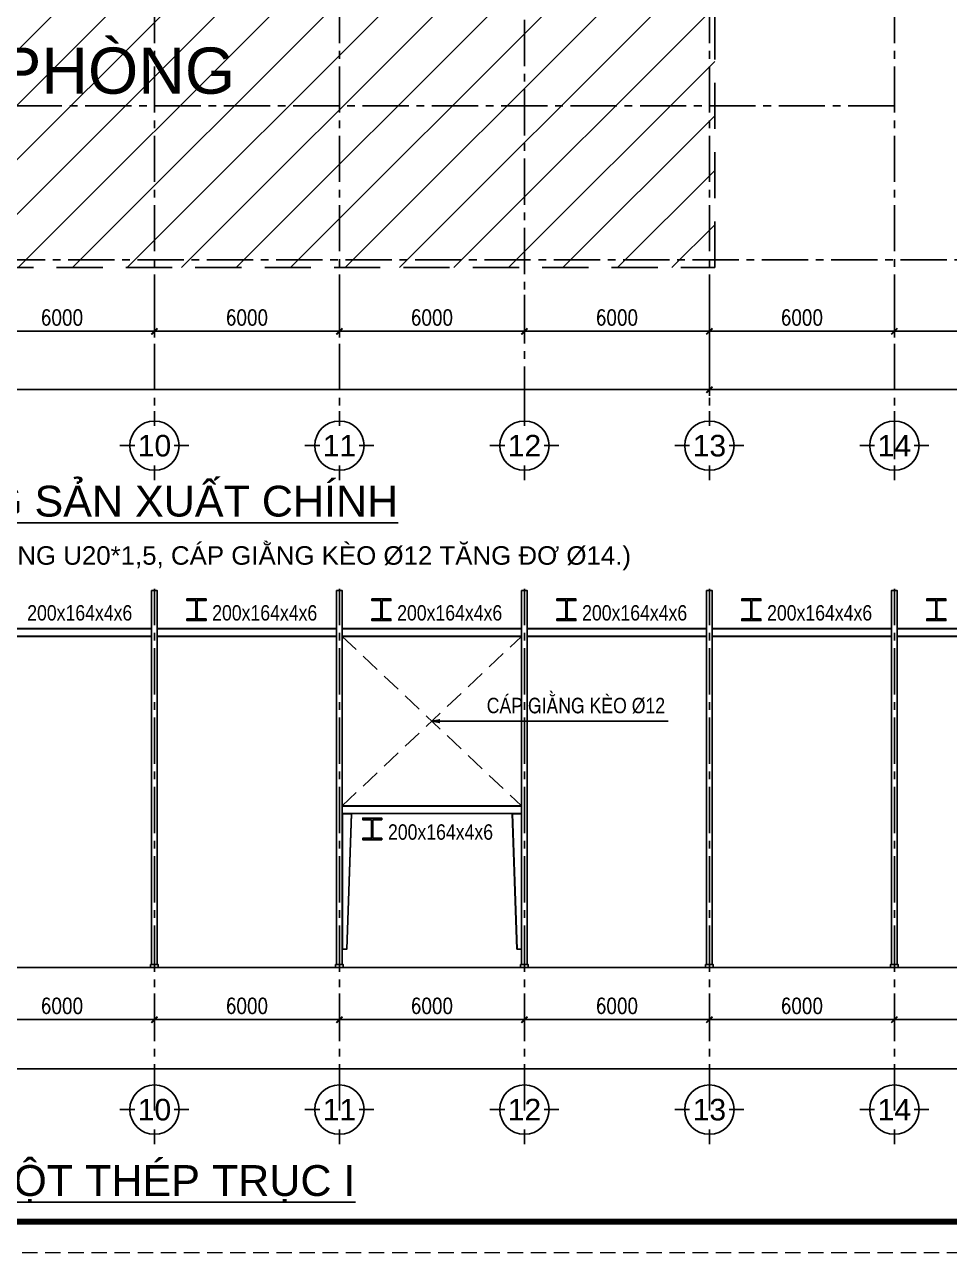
# Model space of a CAD drawing. Header units: inches. Extents: x 651127 to 1529722, y 768575 to 1021311.
# Drawn here: x 906651 to 936651, y 772141 to 811985 of the extents above; entities that cross this region are included whole.
import ezdxf
from ezdxf.enums import TextEntityAlignment as Align

# ---------------------------------------------------------------- set-up
doc = ezdxf.new("R2010")
doc.units = ezdxf.units.IN
doc.header["$LTSCALE"] = 1000
doc.header["$MEASUREMENT"] = 0
for name, pattern in [('CENTER2', [1.125, 0.75, -0.125, 0.125, -0.125]), ('HIDDEN', [0.375, 0.25, -0.125]), ('HIDDEN2', [0.1875, 0.125, -0.0625])]:
    doc.linetypes.add(name, pattern=pattern)
doc.layers.get('DEFPOINTS').update_dxf_attribs({"color": 8, "lineweight": 9})
for name, color, linetype in [('DWGshare.com_1', 7, 'Continuous'), ('DWGshare.com_10', 7, 'Continuous'), ('DWGshare.com_12', 51, 'Continuous'), ('DWGshare.com_2', 147, 'Continuous'), ('DWGshare.com_3', 7, 'Continuous'), ('DWGshare.com_4', 8, 'CENTER2'), ('DWGshare.com_5', 143, 'HIDDEN2'), ('DWGshare.com_6', 40, 'Continuous'), ('DWGshare.com_7', 1, 'Continuous'), ('DWGshare.com_9', 8, 'Continuous')]:
    doc.layers.add(name, color=color, linetype=linetype)
doc.layers.add('DWGshare.com_23', color=147, linetype='Continuous', lineweight=0)
doc.styles.add('DWGshare.com_1', font='VHELVCN.TTF')
doc.styles.add('DWGshare.com_2', font='VHELVEB.TTF')
doc.styles.add('DWGshare.com_3', font='VHELVEB.TTF')
doc.styles.add('DWGshare.com_4', font='romans.shx', dxfattribs={"width": 0.8})
doc.dimstyles.new('DWGshare.com_4', dxfattribs={"dimscale": 100, "dimtxt": 2.5, "dimasz": 2, "dimexe": 1, "dimexo": 1.5, "dimgap": 1, "dimtad": 1, "dimdec": 0, "dimlfac": 0.5, "dimzin": 0, "dimdsep": 46, "dimtxsty": 'DWGshare.com_4', "dimblk": 'DWGshare.com_6', "dimcen": 1.5, "dimdle": 1, "dimclrd": 256, "dimclre": 256, "dimclrt": 7, "dimadec": 0, "dimazin": 0, "dimtfac": 1, "dimtdec": 0, "dimtix": 1, "dimtmove": 2, "dimatfit": 3, "dimldrblk": 'DWGshare.com_6', "dimfxl": 1, "dimtolj": 1, "dimtzin": 0, "dimarcsym": 0})
doc.dimstyles.new('DWGshare.com_5', dxfattribs={"dimscale": 200, "dimtxt": 2.5, "dimasz": 1, "dimexe": 1, "dimexo": 1.5, "dimgap": 1, "dimtad": 1, "dimdec": 0, "dimzin": 0, "dimdsep": 46, "dimtxsty": 'DWGshare.com_4', "dimblk": 'DWGshare.com_1', "dimcen": 1.5, "dimdle": 1, "dimclrd": 256, "dimclre": 256, "dimclrt": 7, "dimadec": 0, "dimazin": 0, "dimtfac": 1, "dimtdec": 0, "dimtix": 1, "dimtmove": 2, "dimatfit": 3, "dimfxl": 1, "dimtolj": 1, "dimtzin": 0, "dimarcsym": 0})

# ---------------------------------------------------------------- blocks, each defined once
blk = doc.blocks.new('DWGshare.com_2')
for p, q in [((0, 320), (0, 560)), ((-320, 0), (-560, 0)), ((320, 0), (560, 0)), ((0, -320), (0, -560))]:
    blk.add_line(p, q)
blk.add_circle((0, 0), 400)
at = {"linetype": 'Continuous', "style": 'DWGshare.com_2'}
blk.add_attdef('2', text='', height=350, dxfattribs=at).set_placement((0, 0), align=Align.MIDDLE_CENTER)
blk = doc.blocks.new('DWGshare.com_1')
at = {"color": 0, "linetype": 'ByBlock', "const_width": 0.3}
blk.add_lwpolyline([(-0.5, -0.5), (0.5, 0.5)], dxfattribs=at)
blk = doc.blocks.new('*D208')
at = {"layer": 'DEFPOINTS', "color": 0, "transparency": 16777216}
for p in [(880864, 804099), (928864, 804099), (928864, 800138)]:
    blk.add_point(p, dxfattribs=at)
at = {"layer": 'DWGshare.com_23', "lineweight": -2, "transparency": 16777216}
for p, q in [((880864, 803799), (880864, 799938)), ((928864, 803799), (928864, 799938)), ((880664, 800138), (929064, 800138))]:
    blk.add_line(p, q, dxfattribs=at)
at = {"layer": 'DWGshare.com_23', "lineweight": -2, "transparency": 16777216, "xscale": 200, "yscale": 200, "zscale": 200, "rotation": 180}
blk.add_blockref('DWGshare.com_1', (880864, 800138), dxfattribs=at)
at = {"layer": 'DWGshare.com_23', "lineweight": -2, "transparency": 16777216, "xscale": 200, "yscale": 200, "zscale": 200}
blk.add_blockref('DWGshare.com_1', (928864, 800138), dxfattribs=at)
at = {"layer": 'DWGshare.com_23', "color": 7, "transparency": 16777216, "insert": (904864, 800588), "char_height": 500, "attachment_point": 5, "style": 'DWGshare.com_4'}
blk.add_mtext('\\A1;48000', dxfattribs=at)
blk = doc.blocks.new('*D213')
at = {"layer": 'DEFPOINTS', "color": 0, "transparency": 16777216}
for p in [(922864, 803519), (928864, 803463), (922864, 802031)]:
    blk.add_point(p, dxfattribs=at)
at = {"layer": 'DWGshare.com_23', "lineweight": -2, "transparency": 16777216}
for p, q in [((922864, 803219), (922864, 801831)), ((928864, 803163), (928864, 801831)), ((929064, 802031), (922664, 802031))]:
    blk.add_line(p, q, dxfattribs=at)
at = {"layer": 'DWGshare.com_23', "lineweight": -2, "transparency": 16777216, "xscale": 200, "yscale": 200, "zscale": 200, "rotation": 180}
blk.add_blockref('DWGshare.com_1', (922864, 802031), dxfattribs=at)
at = {"layer": 'DWGshare.com_23', "lineweight": -2, "transparency": 16777216, "xscale": 200, "yscale": 200, "zscale": 200}
blk.add_blockref('DWGshare.com_1', (928864, 802031), dxfattribs=at)
at = {"layer": 'DWGshare.com_23', "color": 7, "transparency": 16777216, "insert": (925864, 802481), "char_height": 500, "attachment_point": 5, "style": 'DWGshare.com_4'}
blk.add_mtext('\\A1;6000', dxfattribs=at)
blk = doc.blocks.new('*D214')
at = {"layer": 'DEFPOINTS', "color": 0, "transparency": 16777216}
for p in [(916864, 803463), (922864, 803519), (922864, 802031)]:
    blk.add_point(p, dxfattribs=at)
at = {"layer": 'DWGshare.com_23', "lineweight": -2, "transparency": 16777216}
for p, q in [((916864, 803163), (916864, 801831)), ((922864, 803219), (922864, 801831)), ((916664, 802031), (923064, 802031))]:
    blk.add_line(p, q, dxfattribs=at)
at = {"layer": 'DWGshare.com_23', "lineweight": -2, "transparency": 16777216, "xscale": 200, "yscale": 200, "zscale": 200, "rotation": 180}
blk.add_blockref('DWGshare.com_1', (916864, 802031), dxfattribs=at)
at = {"layer": 'DWGshare.com_23', "lineweight": -2, "transparency": 16777216, "xscale": 200, "yscale": 200, "zscale": 200}
blk.add_blockref('DWGshare.com_1', (922864, 802031), dxfattribs=at)
at = {"layer": 'DWGshare.com_23', "color": 7, "transparency": 16777216, "insert": (919864, 802481), "char_height": 500, "attachment_point": 5, "style": 'DWGshare.com_4'}
blk.add_mtext('\\A1;6000', dxfattribs=at)
blk = doc.blocks.new('*D215')
at = {"layer": 'DEFPOINTS', "color": 0, "transparency": 16777216}
for p in [(904864, 803463), (910864, 803519), (910864, 802031)]:
    blk.add_point(p, dxfattribs=at)
at = {"layer": 'DWGshare.com_23', "lineweight": -2, "transparency": 16777216}
for p, q in [((904864, 803163), (904864, 801831)), ((910864, 803219), (910864, 801831)), ((904664, 802031), (911064, 802031))]:
    blk.add_line(p, q, dxfattribs=at)
at = {"layer": 'DWGshare.com_23', "lineweight": -2, "transparency": 16777216, "xscale": 200, "yscale": 200, "zscale": 200, "rotation": 180}
blk.add_blockref('DWGshare.com_1', (904864, 802031), dxfattribs=at)
at = {"layer": 'DWGshare.com_23', "lineweight": -2, "transparency": 16777216, "xscale": 200, "yscale": 200, "zscale": 200}
blk.add_blockref('DWGshare.com_1', (910864, 802031), dxfattribs=at)
at = {"layer": 'DWGshare.com_23', "color": 7, "transparency": 16777216, "insert": (907864, 802481), "char_height": 500, "attachment_point": 5, "style": 'DWGshare.com_4'}
blk.add_mtext('\\A1;6000', dxfattribs=at)
blk = doc.blocks.new('*D216')
at = {"layer": 'DEFPOINTS', "color": 0, "transparency": 16777216}
for p in [(910864, 803519), (916864, 803463), (910864, 802031)]:
    blk.add_point(p, dxfattribs=at)
at = {"layer": 'DWGshare.com_23', "lineweight": -2, "transparency": 16777216}
for p, q in [((910864, 803219), (910864, 801831)), ((916864, 803163), (916864, 801831)), ((917064, 802031), (910664, 802031))]:
    blk.add_line(p, q, dxfattribs=at)
at = {"layer": 'DWGshare.com_23', "lineweight": -2, "transparency": 16777216, "xscale": 200, "yscale": 200, "zscale": 200, "rotation": 180}
blk.add_blockref('DWGshare.com_1', (910864, 802031), dxfattribs=at)
at = {"layer": 'DWGshare.com_23', "lineweight": -2, "transparency": 16777216, "xscale": 200, "yscale": 200, "zscale": 200}
blk.add_blockref('DWGshare.com_1', (916864, 802031), dxfattribs=at)
at = {"layer": 'DWGshare.com_23', "color": 7, "transparency": 16777216, "insert": (913864, 802481), "char_height": 500, "attachment_point": 5, "style": 'DWGshare.com_4'}
blk.add_mtext('\\A1;6000', dxfattribs=at)
blk = doc.blocks.new('*D226')
at = {"layer": 'DEFPOINTS', "color": 0, "transparency": 16777216}
for p in [(928864, 803463), (934864, 803519), (934864, 802031)]:
    blk.add_point(p, dxfattribs=at)
at = {"layer": 'DWGshare.com_23', "lineweight": -2, "transparency": 16777216}
for p, q in [((928864, 803163), (928864, 801831)), ((934864, 803219), (934864, 801831)), ((928664, 802031), (935064, 802031))]:
    blk.add_line(p, q, dxfattribs=at)
at = {"layer": 'DWGshare.com_23', "lineweight": -2, "transparency": 16777216, "xscale": 200, "yscale": 200, "zscale": 200, "rotation": 180}
blk.add_blockref('DWGshare.com_1', (928864, 802031), dxfattribs=at)
at = {"layer": 'DWGshare.com_23', "lineweight": -2, "transparency": 16777216, "xscale": 200, "yscale": 200, "zscale": 200}
blk.add_blockref('DWGshare.com_1', (934864, 802031), dxfattribs=at)
at = {"layer": 'DWGshare.com_23', "color": 7, "transparency": 16777216, "insert": (931864, 802481), "char_height": 500, "attachment_point": 5, "style": 'DWGshare.com_4'}
blk.add_mtext('\\A1;6000', dxfattribs=at)
blk = doc.blocks.new('*D227')
at = {"layer": 'DEFPOINTS', "color": 0, "transparency": 16777216}
for p in [(934864, 803519), (940864, 803463), (934864, 802031)]:
    blk.add_point(p, dxfattribs=at)
at = {"layer": 'DWGshare.com_23', "lineweight": -2, "transparency": 16777216}
for p, q in [((934864, 803219), (934864, 801831)), ((940864, 803163), (940864, 801831)), ((941064, 802031), (934664, 802031))]:
    blk.add_line(p, q, dxfattribs=at)
at = {"layer": 'DWGshare.com_23', "lineweight": -2, "transparency": 16777216, "xscale": 200, "yscale": 200, "zscale": 200, "rotation": 180}
blk.add_blockref('DWGshare.com_1', (934864, 802031), dxfattribs=at)
at = {"layer": 'DWGshare.com_23', "lineweight": -2, "transparency": 16777216, "xscale": 200, "yscale": 200, "zscale": 200}
blk.add_blockref('DWGshare.com_1', (940864, 802031), dxfattribs=at)
at = {"layer": 'DWGshare.com_23', "color": 7, "transparency": 16777216, "insert": (937864, 802481), "char_height": 500, "attachment_point": 5, "style": 'DWGshare.com_4'}
blk.add_mtext('\\A1;6000', dxfattribs=at)
blk = doc.blocks.new('*D230')
at = {"layer": 'DEFPOINTS', "color": 0, "transparency": 16777216}
for p in [(928864, 804099), (952864, 804099), (952864, 800138)]:
    blk.add_point(p, dxfattribs=at)
at = {"layer": 'DWGshare.com_23', "lineweight": -2, "transparency": 16777216}
for p, q in [((928864, 803799), (928864, 799938)), ((952864, 803799), (952864, 799938)), ((928664, 800138), (953064, 800138))]:
    blk.add_line(p, q, dxfattribs=at)
at = {"layer": 'DWGshare.com_23', "lineweight": -2, "transparency": 16777216, "xscale": 200, "yscale": 200, "zscale": 200, "rotation": 180}
blk.add_blockref('DWGshare.com_1', (928864, 800138), dxfattribs=at)
at = {"layer": 'DWGshare.com_23', "lineweight": -2, "transparency": 16777216, "xscale": 200, "yscale": 200, "zscale": 200}
blk.add_blockref('DWGshare.com_1', (952864, 800138), dxfattribs=at)
at = {"layer": 'DWGshare.com_23', "color": 7, "transparency": 16777216, "insert": (940864, 800588), "char_height": 500, "attachment_point": 5, "style": 'DWGshare.com_4'}
blk.add_mtext('\\A1;24000', dxfattribs=at)
blk = doc.blocks.new('*D850')
at = {"layer": 'DEFPOINTS', "color": 0, "transparency": 16777216}
for p in [(904864, 780846), (910864, 780846), (910864, 779695)]:
    blk.add_point(p, dxfattribs=at)
at = {"layer": 'DWGshare.com_2', "lineweight": -2, "transparency": 16777216}
for p, q in [((904864, 780546), (904864, 779495)), ((910864, 780546), (910864, 779495)), ((904664, 779695), (911064, 779695))]:
    blk.add_line(p, q, dxfattribs=at)
at = {"layer": 'DWGshare.com_2', "lineweight": -2, "transparency": 16777216, "xscale": 200, "yscale": 200, "zscale": 200, "rotation": 180}
blk.add_blockref('DWGshare.com_1', (904864, 779695), dxfattribs=at)
at = {"layer": 'DWGshare.com_2', "lineweight": -2, "transparency": 16777216, "xscale": 200, "yscale": 200, "zscale": 200}
blk.add_blockref('DWGshare.com_1', (910864, 779695), dxfattribs=at)
at = {"layer": 'DWGshare.com_2', "color": 7, "transparency": 16777216, "insert": (907864, 780145), "char_height": 500, "attachment_point": 5, "style": 'DWGshare.com_4'}
blk.add_mtext('\\A1;6000', dxfattribs=at)
blk = doc.blocks.new('*D852')
at = {"layer": 'DEFPOINTS', "color": 0, "transparency": 16777216}
for p in [(952864, 780546), (856864, 780443), (952864, 778095)]:
    blk.add_point(p, dxfattribs=at)
at = {"layer": 'DWGshare.com_2', "lineweight": -2, "transparency": 16777216}
for p, q in [((952864, 780246), (952864, 777895)), ((856864, 780143), (856864, 777895)), ((856664, 778095), (953064, 778095))]:
    blk.add_line(p, q, dxfattribs=at)
at = {"layer": 'DWGshare.com_2', "lineweight": -2, "transparency": 16777216, "xscale": 200, "yscale": 200, "zscale": 200, "rotation": 180}
blk.add_blockref('DWGshare.com_1', (856864, 778095), dxfattribs=at)
at = {"layer": 'DWGshare.com_2', "lineweight": -2, "transparency": 16777216, "xscale": 200, "yscale": 200, "zscale": 200}
blk.add_blockref('DWGshare.com_1', (952864, 778095), dxfattribs=at)
at = {"layer": 'DWGshare.com_2', "color": 7, "transparency": 16777216, "insert": (904864, 778545), "char_height": 500, "attachment_point": 5, "style": 'DWGshare.com_4'}
blk.add_mtext('\\A1;96000', dxfattribs=at)
blk = doc.blocks.new('DWGshare.com_6')
at = {"linetype": 'CENTER2'}
blk.add_hatch(color=256, dxfattribs=at).paths.add_polyline_path([(-1.3, 0.22), (-1, 0), (-1.3, -0.22), (0, 0)])
blk.add_line((0, 0), (-1, 0), dxfattribs=at)
blk.add_lwpolyline([(-1.3, 0.22), (0, 0), (-1.3, -0.22), (-1, 0), (-1.3, 0.22)], dxfattribs=at)
blk = doc.blocks.new('*D857')
at = {"layer": 'DEFPOINTS', "color": 0, "transparency": 16777216}
for p in [(910864, 780846), (916864, 780846), (916864, 779695)]:
    blk.add_point(p, dxfattribs=at)
at = {"layer": 'DWGshare.com_2', "lineweight": -2, "transparency": 16777216}
for p, q in [((910864, 780546), (910864, 779495)), ((916864, 780546), (916864, 779495)), ((910664, 779695), (917064, 779695))]:
    blk.add_line(p, q, dxfattribs=at)
at = {"layer": 'DWGshare.com_2', "lineweight": -2, "transparency": 16777216, "xscale": 200, "yscale": 200, "zscale": 200, "rotation": 180}
blk.add_blockref('DWGshare.com_1', (910864, 779695), dxfattribs=at)
at = {"layer": 'DWGshare.com_2', "lineweight": -2, "transparency": 16777216, "xscale": 200, "yscale": 200, "zscale": 200}
blk.add_blockref('DWGshare.com_1', (916864, 779695), dxfattribs=at)
at = {"layer": 'DWGshare.com_2', "color": 7, "transparency": 16777216, "insert": (913864, 780145), "char_height": 500, "attachment_point": 5, "style": 'DWGshare.com_4'}
blk.add_mtext('\\A1;6000', dxfattribs=at)
blk = doc.blocks.new('*D858')
at = {"layer": 'DEFPOINTS', "color": 0, "transparency": 16777216}
for p in [(916864, 780846), (922864, 780846), (922864, 779695)]:
    blk.add_point(p, dxfattribs=at)
at = {"layer": 'DWGshare.com_2', "lineweight": -2, "transparency": 16777216}
for p, q in [((916864, 780546), (916864, 779495)), ((922864, 780546), (922864, 779495)), ((916664, 779695), (923064, 779695))]:
    blk.add_line(p, q, dxfattribs=at)
at = {"layer": 'DWGshare.com_2', "lineweight": -2, "transparency": 16777216, "xscale": 200, "yscale": 200, "zscale": 200, "rotation": 180}
blk.add_blockref('DWGshare.com_1', (916864, 779695), dxfattribs=at)
at = {"layer": 'DWGshare.com_2', "lineweight": -2, "transparency": 16777216, "xscale": 200, "yscale": 200, "zscale": 200}
blk.add_blockref('DWGshare.com_1', (922864, 779695), dxfattribs=at)
at = {"layer": 'DWGshare.com_2', "color": 7, "transparency": 16777216, "insert": (919864, 780145), "char_height": 500, "attachment_point": 5, "style": 'DWGshare.com_4'}
blk.add_mtext('\\A1;6000', dxfattribs=at)
blk = doc.blocks.new('*D859')
at = {"layer": 'DEFPOINTS', "color": 0, "transparency": 16777216}
for p in [(922864, 780846), (928864, 780846), (928864, 779695)]:
    blk.add_point(p, dxfattribs=at)
at = {"layer": 'DWGshare.com_2', "lineweight": -2, "transparency": 16777216}
for p, q in [((922864, 780546), (922864, 779495)), ((928864, 780546), (928864, 779495)), ((922664, 779695), (929064, 779695))]:
    blk.add_line(p, q, dxfattribs=at)
at = {"layer": 'DWGshare.com_2', "lineweight": -2, "transparency": 16777216, "xscale": 200, "yscale": 200, "zscale": 200, "rotation": 180}
blk.add_blockref('DWGshare.com_1', (922864, 779695), dxfattribs=at)
at = {"layer": 'DWGshare.com_2', "lineweight": -2, "transparency": 16777216, "xscale": 200, "yscale": 200, "zscale": 200}
blk.add_blockref('DWGshare.com_1', (928864, 779695), dxfattribs=at)
at = {"layer": 'DWGshare.com_2', "color": 7, "transparency": 16777216, "insert": (925864, 780145), "char_height": 500, "attachment_point": 5, "style": 'DWGshare.com_4'}
blk.add_mtext('\\A1;6000', dxfattribs=at)
blk = doc.blocks.new('*D860')
at = {"layer": 'DEFPOINTS', "color": 0, "transparency": 16777216}
for p in [(928864, 780846), (934864, 780846), (934864, 779695)]:
    blk.add_point(p, dxfattribs=at)
at = {"layer": 'DWGshare.com_2', "lineweight": -2, "transparency": 16777216}
for p, q in [((928864, 780546), (928864, 779495)), ((934864, 780546), (934864, 779495)), ((928664, 779695), (935064, 779695))]:
    blk.add_line(p, q, dxfattribs=at)
at = {"layer": 'DWGshare.com_2', "lineweight": -2, "transparency": 16777216, "xscale": 200, "yscale": 200, "zscale": 200, "rotation": 180}
blk.add_blockref('DWGshare.com_1', (928864, 779695), dxfattribs=at)
at = {"layer": 'DWGshare.com_2', "lineweight": -2, "transparency": 16777216, "xscale": 200, "yscale": 200, "zscale": 200}
blk.add_blockref('DWGshare.com_1', (934864, 779695), dxfattribs=at)
at = {"layer": 'DWGshare.com_2', "color": 7, "transparency": 16777216, "insert": (931864, 780145), "char_height": 500, "attachment_point": 5, "style": 'DWGshare.com_4'}
blk.add_mtext('\\A1;6000', dxfattribs=at)
blk = doc.blocks.new('*D861')
at = {"layer": 'DEFPOINTS', "color": 0, "transparency": 16777216}
for p in [(934864, 780846), (940864, 780846), (940864, 779695)]:
    blk.add_point(p, dxfattribs=at)
at = {"layer": 'DWGshare.com_2', "lineweight": -2, "transparency": 16777216}
for p, q in [((934864, 780546), (934864, 779495)), ((940864, 780546), (940864, 779495)), ((934664, 779695), (941064, 779695))]:
    blk.add_line(p, q, dxfattribs=at)
at = {"layer": 'DWGshare.com_2', "lineweight": -2, "transparency": 16777216, "xscale": 200, "yscale": 200, "zscale": 200, "rotation": 180}
blk.add_blockref('DWGshare.com_1', (934864, 779695), dxfattribs=at)
at = {"layer": 'DWGshare.com_2', "lineweight": -2, "transparency": 16777216, "xscale": 200, "yscale": 200, "zscale": 200}
blk.add_blockref('DWGshare.com_1', (940864, 779695), dxfattribs=at)
at = {"layer": 'DWGshare.com_2', "color": 7, "transparency": 16777216, "insert": (937864, 780145), "char_height": 500, "attachment_point": 5, "style": 'DWGshare.com_4'}
blk.add_mtext('\\A1;6000', dxfattribs=at)

msp = doc.modelspace()

# ---------------------------------------------------------------- hatches: boundary and pattern name
at = {"layer": 'DWGshare.com_6'}
for points in [[(912206.3, 793295.7), (911916.3, 793295.7), (911916.3, 793345.7), (912536.3, 793345.7), (912536.3, 793295.7), (912246.3, 793295.7), (912246.3, 792695.7), (912536.3, 792695.7), (912536.3, 792645.7), (911916.3, 792645.7), (911916.3, 792695.7), (912206.3, 792695.7)], [(918206.3, 793295.7), (917916.3, 793295.7), (917916.3, 793345.7), (918536.3, 793345.7), (918536.3, 793295.7), (918246.3, 793295.7), (918246.3, 792695.7), (918536.3, 792695.7), (918536.3, 792645.7), (917916.3, 792645.7), (917916.3, 792695.7), (918206.3, 792695.7)], [(924206.3, 793295.7), (923916.3, 793295.7), (923916.3, 793345.7), (924536.3, 793345.7), (924536.3, 793295.7), (924246.3, 793295.7), (924246.3, 792695.7), (924536.3, 792695.7), (924536.3, 792645.7), (923916.3, 792645.7), (923916.3, 792695.7), (924206.3, 792695.7)], [(930206.3, 793295.7), (929916.3, 793295.7), (929916.3, 793345.7), (930536.3, 793345.7), (930536.3, 793295.7), (930246.3, 793295.7), (930246.3, 792695.7), (930536.3, 792695.7), (930536.3, 792645.7), (929916.3, 792645.7), (929916.3, 792695.7), (930206.3, 792695.7)], [(936206.3, 793295.7), (935916.3, 793295.7), (935916.3, 793345.7), (936536.3, 793345.7), (936536.3, 793295.7), (936246.3, 793295.7), (936246.3, 792695.7), (936536.3, 792695.7), (936536.3, 792645.7), (935916.3, 792645.7), (935916.3, 792695.7), (936206.3, 792695.7)], [(917908.9, 786183.2), (917618.9, 786183.2), (917618.9, 786233.2), (918238.9, 786233.2), (918238.9, 786183.2), (917948.9, 786183.2), (917948.9, 785583.2), (918238.9, 785583.2), (918238.9, 785533.2), (917618.9, 785533.2), (917618.9, 785583.2), (917908.9, 785583.2)]]:
    msp.add_hatch(color=256, dxfattribs=at).paths.add_polyline_path(points)
at = {"layer": 'DWGshare.com_9'}
h = msp.add_hatch(dxfattribs=at)
h.set_pattern_fill('ANSI31', color=256, scale=10000, style=0)
h.set_pattern_definition([(45, (175193.3, 10982.5), (-883.8835, 883.8835), [])])
h.paths.add_polyline_path([(880688.9, 804099.1), (929038.9, 804099.1), (929038.9, 818349.1), (880688.9, 818349.1)])

# ---------------------------------------------------------------- linework, layer by layer
at = {"layer": 'DEFPOINTS', "linetype": 'HIDDEN', "ltscale": 2}
msp.add_lwpolyline([(826319.8, 772140.9), (994519.8, 772140.9), (994519.8, 890940.9), (826319.8, 890940.9)], close=True, dxfattribs=at)
at = {"layer": 'DWGshare.com_1', "const_width": 200}
msp.add_lwpolyline([(830319.8, 773140.9), (993519.8, 773140.9), (993519.8, 889940.9), (830319.8, 889940.9)], close=True, dxfattribs=at)
at = {"layer": 'DWGshare.com_12'}
for p, q in [((904956.4, 792376.1), (910771.4, 792376.1)), ((904956.4, 792138.1), (910771.4, 792138.1)), ((910956.4, 792376.1), (916771.4, 792376.1)), ((910956.4, 792138.1), (916771.4, 792138.1)), ((916956.4, 792376.1), (922771.4, 792376.1)), ((916956.4, 792138.1), (922771.4, 792138.1)), ((922956.4, 792376.1), (928771.4, 792376.1)), ((922956.4, 792138.1), (928771.4, 792138.1)), ((928956.4, 792376.1), (934771.4, 792376.1)), ((928956.4, 792138.1), (934771.4, 792138.1)), ((934956.4, 792376.1), (940771.4, 792376.1)), ((934956.4, 792138.1), (940771.4, 792138.1)), ((916956.4, 786626.1), (922771.4, 786626.1)), ((916956.4, 786388.1), (922771.4, 786388.1))]:
    msp.add_line(p, q, dxfattribs=at)
for points in [[(910771.4, 781482.1), (910956.4, 781482.1), (910956.4, 793616.1), (910771.4, 793616.1)], [(916771.4, 781482.1), (916956.4, 781482.1), (916956.4, 793616.1), (916771.4, 793616.1)], [(922771.4, 781482.1), (922956.4, 781482.1), (922956.4, 793616.1), (922771.4, 793616.1)], [(928771.4, 781482.1), (928956.4, 781482.1), (928956.4, 793616.1), (928771.4, 793616.1)], [(934771.4, 781482.1), (934956.4, 781482.1), (934956.4, 793616.1), (934771.4, 793616.1)], [(904956.4, 792132.1), (910771.4, 792132.1), (910771.4, 792382.1), (904956.4, 792382.1)], [(910956.4, 792132.1), (916771.4, 792132.1), (916771.4, 792382.1), (910956.4, 792382.1)], [(916956.4, 792132.1), (922771.4, 792132.1), (922771.4, 792382.1), (916956.4, 792382.1)], [(922956.4, 792132.1), (928771.4, 792132.1), (928771.4, 792382.1), (922956.4, 792382.1)], [(928956.4, 792132.1), (934771.4, 792132.1), (934771.4, 792382.1), (928956.4, 792382.1)], [(934956.4, 792132.1), (940771.4, 792132.1), (940771.4, 792382.1), (934956.4, 792382.1)], [(916956.4, 786382.1), (922771.4, 786382.1), (922771.4, 786632.1), (916956.4, 786632.1)], [(916962.4, 781982.1), (916962.4, 786376.1), (917250.2, 786376.1), (917100.6, 781982.1)], [(922765.4, 781982.1), (922765.4, 786376.1), (922477.6, 786376.1), (922627.2, 781982.1)]]:
    msp.add_lwpolyline(points, close=True, dxfattribs=at)
for points in [[(916956.4, 781982.1), (916956.4, 786382.1), (917256.4, 786382.1), (917106.4, 781982.1), (916956.4, 781982.1)], [(922771.4, 781982.1), (922771.4, 786382.1), (922471.4, 786382.1), (922621.4, 781982.1), (922771.4, 781982.1)]]:
    msp.add_lwpolyline(points, dxfattribs=at)
at = {"layer": 'DWGshare.com_3'}
for points in [[(910738.9, 781382.1), (910988.9, 781382.1), (910988.9, 781482.1), (910738.9, 781482.1)], [(916738.9, 781382.1), (916988.9, 781382.1), (916988.9, 781482.1), (916738.9, 781482.1)], [(922738.9, 781382.1), (922988.9, 781382.1), (922988.9, 781482.1), (922738.9, 781482.1)], [(928738.9, 781382.1), (928988.9, 781382.1), (928988.9, 781482.1), (928738.9, 781482.1)], [(934738.9, 781382.1), (934988.9, 781382.1), (934988.9, 781482.1), (934738.9, 781482.1)]]:
    msp.add_lwpolyline(points, close=True, dxfattribs=at)
at = {"layer": 'DWGshare.com_4', "ltscale": 2}
for p, q in [((910863.9, 889377.1), (910863.9, 799007.8)), ((916863.9, 889377.1), (916863.9, 799007.8)), ((928863.9, 889377.1), (928863.9, 799007.8)), ((934863.9, 889377.1), (934863.9, 797404.6)), ((922863.9, 888635.2), (922863.9, 799007.8)), ((934863.9, 809349.1), (847502.6, 809349.1)), ((956816.1, 804349.1), (847502.6, 804349.1)), ((910863.9, 776745.2), (910863.9, 793670)), ((916863.9, 776745.2), (916863.9, 793670)), ((922863.9, 776745.2), (922863.9, 793670)), ((928863.9, 776745.2), (928863.9, 793670)), ((934863.9, 776745.2), (934863.9, 793670))]:
    msp.add_line(p, q, dxfattribs=at)
at = {"layer": 'DWGshare.com_5', "color": 1, "ltscale": 5}
for p, q in [((916956.4, 792132.1), (922771.4, 786632.1)), ((916956.4, 786632.1), (922771.4, 792132.1))]:
    msp.add_line(p, q, dxfattribs=at)
at = {"layer": 'DWGshare.com_5', "ltscale": 12}
msp.add_lwpolyline([(880688.9, 804099.1), (929038.9, 804099.1), (929038.9, 818349.1), (880688.9, 818349.1)], close=True, dxfattribs=at)
at = {"layer": 'DWGshare.com_6'}
for points in [[(912206.3, 793295.7), (911916.3, 793295.7), (911916.3, 793345.7), (912536.3, 793345.7), (912536.3, 793295.7), (912246.3, 793295.7), (912246.3, 792695.7), (912536.3, 792695.7), (912536.3, 792645.7), (911916.3, 792645.7), (911916.3, 792695.7), (912206.3, 792695.7)], [(918206.3, 793295.7), (917916.3, 793295.7), (917916.3, 793345.7), (918536.3, 793345.7), (918536.3, 793295.7), (918246.3, 793295.7), (918246.3, 792695.7), (918536.3, 792695.7), (918536.3, 792645.7), (917916.3, 792645.7), (917916.3, 792695.7), (918206.3, 792695.7)], [(924206.3, 793295.7), (923916.3, 793295.7), (923916.3, 793345.7), (924536.3, 793345.7), (924536.3, 793295.7), (924246.3, 793295.7), (924246.3, 792695.7), (924536.3, 792695.7), (924536.3, 792645.7), (923916.3, 792645.7), (923916.3, 792695.7), (924206.3, 792695.7)], [(930206.3, 793295.7), (929916.3, 793295.7), (929916.3, 793345.7), (930536.3, 793345.7), (930536.3, 793295.7), (930246.3, 793295.7), (930246.3, 792695.7), (930536.3, 792695.7), (930536.3, 792645.7), (929916.3, 792645.7), (929916.3, 792695.7), (930206.3, 792695.7)], [(936206.3, 793295.7), (935916.3, 793295.7), (935916.3, 793345.7), (936536.3, 793345.7), (936536.3, 793295.7), (936246.3, 793295.7), (936246.3, 792695.7), (936536.3, 792695.7), (936536.3, 792645.7), (935916.3, 792645.7), (935916.3, 792695.7), (936206.3, 792695.7)], [(917908.9, 786183.2), (917618.9, 786183.2), (917618.9, 786233.2), (918238.9, 786233.2), (918238.9, 786183.2), (917948.9, 786183.2), (917948.9, 785583.2), (918238.9, 785583.2), (918238.9, 785533.2), (917618.9, 785533.2), (917618.9, 785583.2), (917908.9, 785583.2)]]:
    msp.add_lwpolyline(points, close=True, dxfattribs=at)
at = {"layer": 'DWGshare.com_7'}
msp.add_line((958608.9, 781382.1), (851911.5, 781382.1), dxfattribs=at)

# ---------------------------------------------------------------- block references
at = {"layer": 'DWGshare.com_6', "linetype": 'CENTER2', "xscale": 2, "yscale": 2, "zscale": 2}
for p, values in [((910863.9, 798320.3), {'2': '10'}), ((916863.9, 798320.3), {'2': '11'}), ((922863.9, 798320.3), {'2': '12'}), ((928863.9, 798320.3), {'2': '13'}), ((934863.9, 798320.3), {'2': '14'}), ((910863.9, 776774.9), {'2': '10'}), ((916863.9, 776774.9), {'2': '11'}), ((922863.9, 776774.9), {'2': '12'}), ((928863.9, 776774.9), {'2': '13'}), ((934863.9, 776774.9), {'2': '14'})]:
    msp.add_blockref('DWGshare.com_2', p, dxfattribs=at).add_auto_attribs(values)

# ---------------------------------------------------------------- texts
at = {"layer": 'DWGshare.com_10'}
for s, height, style, p in [('KHU VAÊN PHOØNG', 1500, 'DWGshare.com_2', (904691.7, 810676.4)), ('%%UMAËT BAÈNG MAÙI XÖÔÛNG SAÛN XUAÁT CHÍNH', 1000, 'DWGshare.com_3', (904691.7, 796560.8)), ('(XAØ GOÀ MAÙI DUØNG C 150*50*20*2mm, TY GIAÈNG XAØGOÀ DUØNG U20*1,5, CAÙP GIAÈNG KEØO Þ12 TAÊNG ÑÔ Þ14.)', 600, 'DWGshare.com_2', (904818.7, 794757.2))]:
    msp.add_text(s, height=height, dxfattribs=dict(at, style=style)).set_placement(p, align=Align.MIDDLE)
at = {"layer": 'DWGshare.com_10', "style": 'DWGshare.com_1'}
for p in [(906736.3, 792645.7), (912736.3, 792645.7), (918736.3, 792645.7), (924736.3, 792645.7), (930736.3, 792645.7), (918438.9, 785533.2)]:
    msp.add_text('200x164x4x6', height=500, dxfattribs=at).set_placement(p)
at = {"layer": 'DWGshare.com_10'}
for s, height, style, p in [('CAÙP GIAÈNG KEØO Þ12', 500, 'DWGshare.com_1', (921640.8, 789488.8)), ('%%UMAËT ÑÖÙNG GIAÈNG COÄT THEÙP TRUÏC I', 1000, 'DWGshare.com_3', (892366.8, 773674.2))]:
    msp.add_text(s, height=height, dxfattribs=dict(at, style=style)).set_placement(p, align=Align.BOTTOM_LEFT)

# ---------------------------------------------------------------- dimensions: what is measured, and where the dimension line sits
at = {"layer": 'DWGshare.com_2'}
for base, p1, p2, picture, middle in [((952863.9, 778094.9), (856863.9, 780443), (952863.9, 780546.2), '*D852', (904863.9, 778544.9)), ((910863.9, 779694.9), (904863.9, 780846.2), (910863.9, 780846.2), '*D850', (907863.9, 780144.9)), ((916863.9, 779694.9), (910863.9, 780846.2), (916863.9, 780846.2), '*D857', (913863.9, 780144.9)), ((922863.9, 779694.9), (916863.9, 780846.2), (922863.9, 780846.2), '*D858', (919863.9, 780144.9)), ((928863.9, 779694.9), (922863.9, 780846.2), (928863.9, 780846.2), '*D859', (925863.9, 780144.9)), ((934863.9, 779694.9), (928863.9, 780846.2), (934863.9, 780846.2), '*D860', (931863.9, 780144.9)), ((940863.9, 779694.9), (934863.9, 780846.2), (940863.9, 780846.2), '*D861', (937863.9, 780144.9))]:
    dim = msp.add_linear_dim(base=base, p1=p1, p2=p2, dimstyle='DWGshare.com_5', dxfattribs=at)
    dim.commit()
    dim.dimension.update_dxf_attribs({"geometry": picture, "text_midpoint": middle})
at = {"layer": 'DWGshare.com_23'}
for base, p1, p2, picture, middle in [((928863.9, 800138.4), (880863.9, 804099.1), (928863.9, 804099.1), '*D208', (904863.9, 800588.4)), ((952863.9, 800138.4), (928863.9, 804099.1), (952863.9, 804099.1), '*D230', (940863.9, 800588.4)), ((910863.9, 802030.6), (904863.9, 803463), (910863.9, 803519.2), '*D215', (907863.9, 802480.6)), ((922863.9, 802030.6), (916863.9, 803463), (922863.9, 803519.2), '*D214', (919863.9, 802480.6)), ((934863.9, 802030.6), (928863.9, 803463), (934863.9, 803519.2), '*D226', (931863.9, 802480.6))]:
    dim = msp.add_linear_dim(base=base, p1=p1, p2=p2, dimstyle='DWGshare.com_5', dxfattribs=at)
    dim.commit()
    dim.dimension.update_dxf_attribs({"geometry": picture, "text_midpoint": middle})
for base, p1, p2, picture, middle in [((910863.9, 802030.6), (916863.9, 803463), (910863.9, 803519.2), '*D216', (913863.9, 802480.6)), ((922863.9, 802030.6), (928863.9, 803463), (922863.9, 803519.2), '*D213', (925863.9, 802480.6)), ((934863.9, 802030.6), (940863.9, 803463), (934863.9, 803519.2), '*D227', (937863.9, 802480.6))]:
    dim = msp.add_linear_dim(base=base, p1=p1, p2=p2, angle=180, dimstyle='DWGshare.com_5', dxfattribs=at)
    dim.commit()
    dim.dimension.update_dxf_attribs({"geometry": picture, "text_midpoint": middle})

# ---------------------------------------------------------------- leaders
at = {"layer": 'DWGshare.com_2'}
msp.add_leader([(919863.9, 789383.8), (927523.3, 789382.9)], dimstyle='DWGshare.com_4', dxfattribs=at)

doc.saveas('drawing.dxf')
